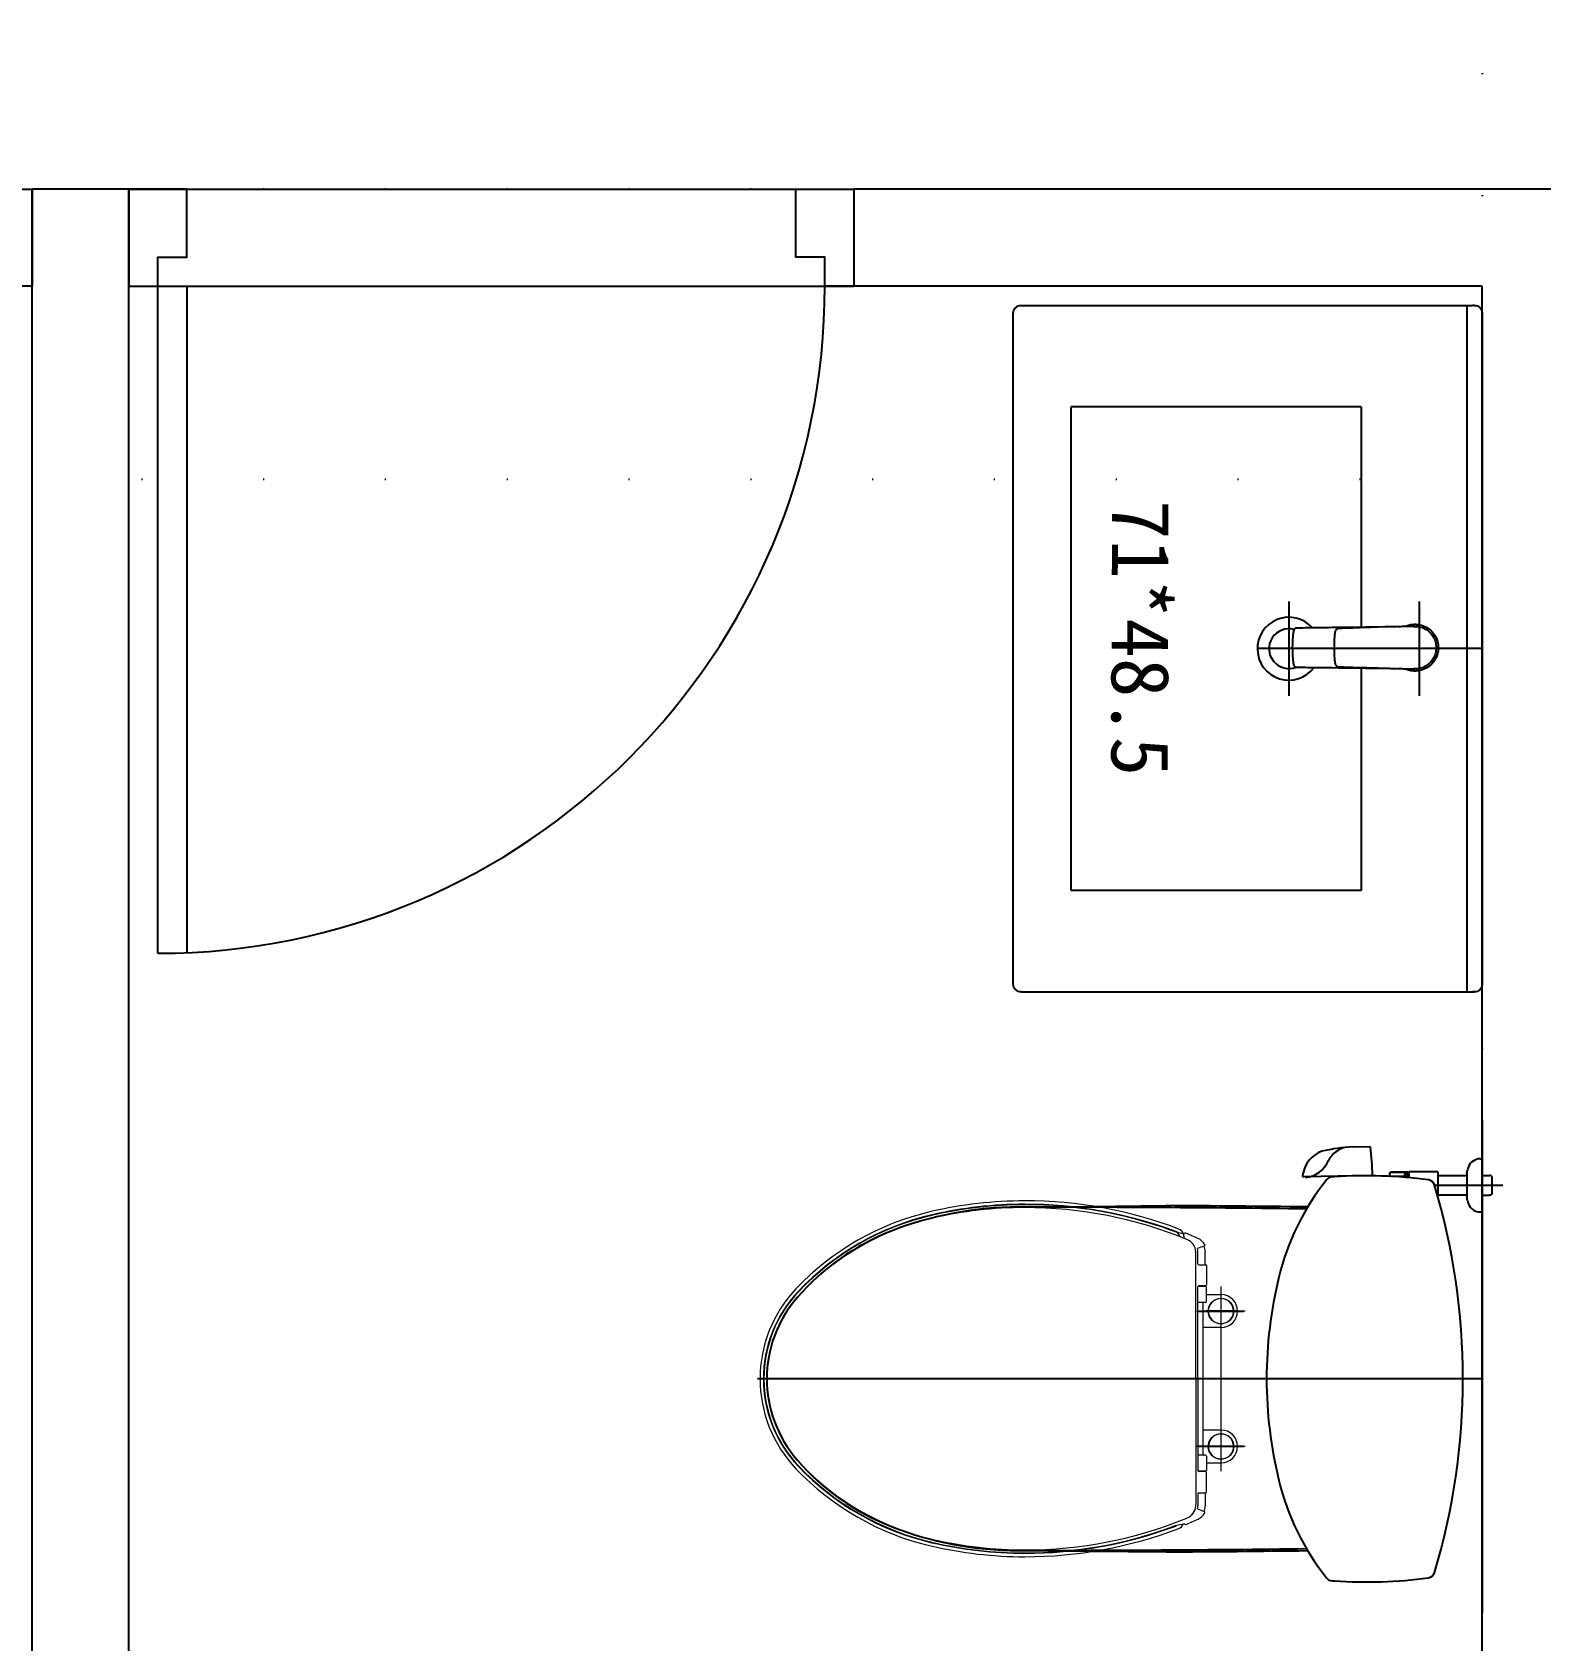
# Model space of a CAD drawing. Header units: millimetres. Extents: x 98197 to 106565, y 53890 to 60222.
# Drawn here: x 103385.4 to 103541.4, y 56485.5 to 56651.8 of the extents above; entities that cross this region are included whole.
import ezdxf

# ---------------------------------------------------------------- set-up
doc = ezdxf.new("R2010")
doc.units = ezdxf.units.MM
doc.header["$LTSCALE"] = 50
doc.header["$MEASUREMENT"] = 0
doc.linetypes.add('DASH_CENTER', pattern=[14, 11, -1, 1, -1])
doc.linetypes.add('DOT', pattern=[0.25, 0, -0.25])
doc.layers.get('0').update_dxf_attribs({"color": 8, "linetype": 'CONTINUOUS'})
doc.layers.add('00', color=7, linetype='DOT')
doc.styles.get("Standard").update_dxf_attribs({"font": 'romanc', "bigfont": 'CHINA.SHX'})

# ---------------------------------------------------------------- blocks, each defined once
blk = doc.blocks.new('*U37', base_point=(71322.47, 1628.82))
for p, q in [((71353.97, 1633.82), (71353.97, 1702.82)), ((71356.97, 1702.82), (71356.97, 1633.82)), ((71284.97, 1623.82), (71284.97, 1633.82)), ((71353.97, 1633.82), (71284.97, 1633.82)), ((71356.97, 1633.82), (71353.97, 1633.82)), ((71359.97, 1633.82), (71356.97, 1633.82)), ((71359.97, 1623.82), (71359.97, 1633.82)), ((71359.97, 1623.82), (71284.97, 1623.82))]:
    blk.add_line(p, q)
for points in [[(71284.97, 1633.82), (71287.97, 1633.82), (71287.97, 1630.82), (71290.97, 1630.82), (71290.97, 1623.82), (71284.97, 1623.82)], [(71359.97, 1633.82), (71356.97, 1633.82), (71356.97, 1630.82), (71353.97, 1630.82), (71353.97, 1623.82), (71359.97, 1623.82)]]:
    blk.add_lwpolyline(points)
blk.add_arc((71356.97, 1633.82), 69, 90, 180)
blk = doc.blocks.new('*U39', base_point=(71414.97, 1628.82))
for p, q in [((71372.97, 1717.82), (71372.97, 1633.82)), ((71375.97, 1633.82), (71375.97, 1717.82)), ((71369.97, 1623.82), (71369.97, 1633.82)), ((71372.97, 1633.82), (71375.97, 1633.82)), ((71459.97, 1623.82), (71459.97, 1633.82))]:
    blk.add_line(p, q)
for points in [[(71369.97, 1633.82), (71372.97, 1633.82), (71372.97, 1630.82), (71375.97, 1630.82), (71375.97, 1623.82), (71369.97, 1623.82)], [(71459.97, 1633.82), (71456.97, 1633.82), (71456.97, 1630.82), (71453.97, 1630.82), (71453.97, 1623.82), (71459.97, 1623.82)]]:
    blk.add_lwpolyline(points)
blk.add_arc((71372.97, 1633.82), 84, 0, 90)

msp = doc.modelspace()

# ---------------------------------------------------------------- linework, layer by layer
for p, q in [((103385.357, 56370.566), (103385.357, 56635.566)), ((103395.357, 56635.566), (103385.357, 56635.566)), ((103395.357, 56370.566), (103395.357, 56635.566)), ((103545.357, 56635.566), (103470.357, 56635.566)), ((103535.357, 56625.566), (103470.357, 56625.566)), ((103535.357, 56370.566), (103535.357, 56625.566)), ((103535.357, 56622.766), (103535.357, 56553.366)), ((103515.357, 56592.958), (103515.357, 56583.174)), ((103528.858, 56592.958), (103528.858, 56583.174)), ((103515.883, 56590.003), (103515.848, 56589.922)), ((103515.933, 56590.071), (103515.883, 56590.003)), ((103515.945, 56590.084), (103515.933, 56590.071)), ((103516.023, 56590.142), (103515.945, 56590.084)), ((103516.099, 56590.173), (103516.023, 56590.142)), ((103516.152, 56590.183), (103516.099, 56590.173)), ((103516.185, 56590.185), (103516.152, 56590.183)), ((103516.276, 56590.192), (103516.185, 56590.185)), ((103516.305, 56590.192), (103516.276, 56590.192)), ((103516.549, 56590.197), (103516.305, 56590.192)), ((103516.793, 56590.201), (103516.549, 56590.197)), ((103517.037, 56590.205), (103516.793, 56590.201)), ((103517.335, 56590.211), (103517.037, 56590.205)), ((103517.376, 56590.211), (103517.335, 56590.211)), ((103517.53, 56590.213), (103517.376, 56590.211)), ((103517.689, 56590.214), (103517.53, 56590.213)), ((103517.871, 56590.216), (103517.689, 56590.214)), ((103518.058, 56590.217), (103517.871, 56590.216)), ((103518.25, 56590.219), (103518.058, 56590.217)), ((103518.446, 56590.221), (103518.25, 56590.219)), ((103518.668, 56590.224), (103518.446, 56590.221)), ((103518.894, 56590.227), (103518.668, 56590.224)), ((103519.171, 56590.23), (103518.894, 56590.227)), ((103519.449, 56590.233), (103519.171, 56590.23)), ((103519.821, 56590.238), (103519.449, 56590.233)), ((103520.546, 56590.247), (103519.821, 56590.238)), ((103520.205, 56589.978), (103520.167, 56589.907)), ((103520.255, 56590.038), (103520.205, 56589.978)), ((103520.32, 56590.088), (103520.255, 56590.038)), ((103520.33, 56590.095), (103520.32, 56590.088)), ((103520.405, 56590.131), (103520.33, 56590.095)), ((103520.458, 56590.145), (103520.405, 56590.131)), ((103520.563, 56590.157), (103520.458, 56590.145)), ((103522.323, 56590.27), (103520.546, 56590.247)), ((103520.605, 56590.159), (103520.563, 56590.157)), ((103520.831, 56590.166), (103520.605, 56590.159)), ((103521.06, 56590.174), (103520.831, 56590.166)), ((103521.29, 56590.181), (103521.06, 56590.174)), ((103521.523, 56590.188), (103521.29, 56590.181)), ((103521.757, 56590.195), (103521.523, 56590.188)), ((103521.992, 56590.202), (103521.757, 56590.195)), ((103522.464, 56590.215), (103521.992, 56590.202)), ((103523.296, 56590.282), (103522.323, 56590.27)), ((103522.779, 56590.224), (103522.464, 56590.215)), ((103523.411, 56590.242), (103522.779, 56590.224)), ((103523.791, 56590.289), (103523.296, 56590.282)), ((103523.807, 56590.253), (103523.411, 56590.242)), ((103524.534, 56590.298), (103523.791, 56590.289)), ((103524.598, 56590.274), (103523.807, 56590.253)), ((103525.32, 56590.309), (103524.534, 56590.298)), ((103525.786, 56590.307), (103524.598, 56590.274)), ((103525.893, 56590.317), (103525.32, 56590.309)), ((103526.292, 56590.321), (103525.786, 56590.307)), ((103526.197, 56590.321), (103525.893, 56590.317)), ((103526.449, 56590.325), (103526.197, 56590.321)), ((103526.449, 56590.325), (103526.197, 56590.321)), ((103526.419, 56590.324), (103526.292, 56590.321)), ((103528.055, 56590.369), (103526.419, 56590.324)), ((103528.055, 56590.369), (103526.599, 56590.329)), ((103526.771, 56590.334), (103526.599, 56590.329)), ((103526.923, 56590.338), (103526.771, 56590.334)), ((103527.07, 56590.342), (103526.923, 56590.338)), ((103527.205, 56590.346), (103527.07, 56590.342)), ((103527.335, 56590.35), (103527.205, 56590.346)), ((103527.461, 56590.353), (103527.335, 56590.35)), ((103527.645, 56590.442), (103527.433, 56590.352)), ((103527.581, 56590.356), (103527.461, 56590.353)), ((103527.765, 56590.361), (103527.581, 56590.356)), ((103527.973, 56590.53), (103527.645, 56590.442)), ((103527.929, 56590.366), (103527.765, 56590.361)), ((103528.079, 56590.37), (103527.968, 56590.367)), ((103528.295, 56590.57), (103527.973, 56590.53)), ((103528.295, 56590.57), (103527.973, 56590.53)), ((103528.186, 56590.372), (103528.079, 56590.37)), ((103528.226, 56590.373), (103528.186, 56590.372)), ((103528.289, 56590.373), (103528.186, 56590.372)), ((103528.233, 56590.373), (103528.186, 56590.372)), ((103528.293, 56590.374), (103528.219, 56590.373)), ((103528.233, 56590.373), (103528.219, 56590.373)), ((103528.289, 56590.373), (103528.226, 56590.373)), ((103528.32, 56590.374), (103528.275, 56590.373)), ((103528.275, 56590.373), (103528.343, 56590.373)), ((103528.293, 56590.374), (103528.345, 56590.373)), ((103528.293, 56590.374), (103528.391, 56590.372)), ((103528.293, 56590.374), (103528.343, 56590.373)), ((103528.516, 56590.572), (103528.295, 56590.57)), ((103528.32, 56590.374), (103528.352, 56590.373)), ((103528.331, 56590.374), (103528.326, 56590.374)), ((103528.331, 56590.374), (103528.358, 56590.373)), ((103528.343, 56590.373), (103528.335, 56590.373)), ((103528.34, 56590.373), (103528.352, 56590.373)), ((103528.343, 56590.373), (103528.377, 56590.373)), ((103528.345, 56590.373), (103528.391, 56590.372)), ((103528.345, 56590.373), (103528.377, 56590.373)), ((103528.345, 56590.373), (103528.377, 56590.373)), ((103528.362, 56590.373), (103528.384, 56590.373)), ((103528.4, 56590.374), (103528.369, 56590.373)), ((103528.384, 56590.373), (103528.394, 56590.373)), ((103528.394, 56590.373), (103528.384, 56590.373)), ((103528.394, 56590.373), (103528.437, 56590.372)), ((103528.394, 56590.373), (103528.417, 56590.372)), ((103528.4, 56590.374), (103528.425, 56590.374)), ((103528.425, 56590.374), (103528.603, 56590.365)), ((103528.437, 56590.372), (103528.474, 56590.37)), ((103528.474, 56590.37), (103528.574, 56590.364)), ((103528.516, 56590.572), (103528.556, 56590.57)), ((103528.533, 56590.366), (103528.574, 56590.364)), ((103528.556, 56590.57), (103528.724, 56590.555)), ((103528.603, 56590.365), (103528.701, 56590.354)), ((103528.701, 56590.354), (103528.8, 56590.34)), ((103528.724, 56590.555), (103528.895, 56590.527)), ((103528.8, 56590.34), (103528.897, 56590.321)), ((103528.895, 56590.527), (103529.067, 56590.486)), ((103528.895, 56590.527), (103529.067, 56590.486)), ((103528.897, 56590.321), (103528.994, 56590.297)), ((103528.994, 56590.297), (103529.124, 56590.258)), ((103529.067, 56590.486), (103529.238, 56590.431)), ((103529.067, 56590.486), (103529.238, 56590.431)), ((103529.124, 56590.258), (103529.251, 56590.209)), ((103529.238, 56590.431), (103529.408, 56590.362)), ((103529.251, 56590.209), (103529.375, 56590.153)), ((103529.375, 56590.153), (103529.497, 56590.089)), ((103529.408, 56590.362), (103529.574, 56590.279)), ((103529.497, 56590.089), (103529.619, 56590.013)), ((103529.574, 56590.279), (103529.736, 56590.182)), ((103529.619, 56590.013), (103529.737, 56589.929)), ((103529.736, 56590.182), (103529.89, 56590.072)), ((103529.89, 56590.072), (103530.036, 56589.949)), ((103515.726, 56588.565), (103515.72, 56588.172)), ((103515.744, 56588.958), (103515.726, 56588.565)), ((103515.773, 56589.351), (103515.744, 56588.958)), ((103515.814, 56589.742), (103515.773, 56589.351)), ((103515.832, 56589.863), (103515.814, 56589.742)), ((103515.848, 56589.922), (103515.832, 56589.863)), ((103520.041, 56588.567), (103520.036, 56588.172)), ((103520.041, 56588.567), (103520.036, 56588.172)), ((103520.058, 56588.962), (103520.041, 56588.567)), ((103520.088, 56589.356), (103520.058, 56588.962)), ((103520.131, 56589.749), (103520.088, 56589.356)), ((103520.15, 56589.856), (103520.131, 56589.749)), ((103520.167, 56589.907), (103520.15, 56589.856)), ((103529.737, 56589.929), (103529.85, 56589.836)), ((103529.85, 56589.836), (103529.958, 56589.735)), ((103529.958, 56589.735), (103530.091, 56589.589)), ((103530.036, 56589.949), (103530.172, 56589.815)), ((103530.091, 56589.589), (103530.212, 56589.429)), ((103530.172, 56589.815), (103530.334, 56589.622)), ((103530.212, 56589.429), (103530.318, 56589.259)), ((103530.318, 56589.259), (103530.382, 56589.135)), ((103530.334, 56589.622), (103530.475, 56589.414)), ((103530.382, 56589.135), (103530.439, 56589.007)), ((103530.439, 56589.007), (103530.487, 56588.877)), ((103530.475, 56589.414), (103530.625, 56589.121)), ((103530.487, 56588.877), (103530.527, 56588.743)), ((103530.527, 56588.743), (103530.558, 56588.608)), ((103530.558, 56588.608), (103530.581, 56588.472)), ((103530.581, 56588.472), (103530.596, 56588.336)), ((103530.596, 56588.336), (103530.602, 56588.172)), ((103530.625, 56589.121), (103530.732, 56588.818)), ((103530.732, 56588.818), (103530.799, 56588.491)), ((103530.799, 56588.491), (103530.82, 56588.172)), ((103535.357, 56588.066), (103512.107, 56588.066)), ((103515.72, 56588.172), (103515.726, 56587.778)), ((103515.726, 56587.778), (103515.744, 56587.385)), ((103515.744, 56587.385), (103515.773, 56586.992)), ((103515.773, 56586.992), (103515.814, 56586.601)), ((103520.036, 56588.172), (103520.041, 56587.776)), ((103520.036, 56588.172), (103520.041, 56587.776)), ((103520.041, 56587.776), (103520.058, 56587.381)), ((103520.058, 56587.381), (103520.088, 56586.987)), ((103520.088, 56586.987), (103520.131, 56586.594)), ((103530.091, 56586.755), (103529.958, 56586.608)), ((103530.212, 56586.914), (103530.091, 56586.755)), ((103530.334, 56586.721), (103530.115, 56586.46)), ((103530.318, 56587.084), (103530.212, 56586.914)), ((103530.382, 56587.208), (103530.318, 56587.084)), ((103530.475, 56586.929), (103530.334, 56586.721)), ((103530.439, 56587.336), (103530.382, 56587.208)), ((103530.487, 56587.467), (103530.439, 56587.336)), ((103530.625, 56587.222), (103530.475, 56586.929)), ((103530.527, 56587.6), (103530.487, 56587.467)), ((103530.558, 56587.735), (103530.527, 56587.6)), ((103530.581, 56587.871), (103530.558, 56587.735)), ((103530.596, 56588.007), (103530.581, 56587.871)), ((103530.602, 56588.172), (103530.596, 56588.007)), ((103530.732, 56587.525), (103530.625, 56587.222)), ((103530.799, 56587.853), (103530.732, 56587.525)), ((103530.82, 56588.172), (103530.799, 56587.853)), ((103515.814, 56586.601), (103515.832, 56586.48)), ((103515.832, 56586.48), (103515.848, 56586.421)), ((103515.848, 56586.421), (103515.883, 56586.34)), ((103515.883, 56586.34), (103515.933, 56586.272)), ((103515.933, 56586.272), (103515.945, 56586.259)), ((103515.945, 56586.259), (103516.023, 56586.201)), ((103516.023, 56586.201), (103516.099, 56586.171)), ((103516.099, 56586.171), (103516.152, 56586.161)), ((103516.152, 56586.161), (103516.185, 56586.158)), ((103516.185, 56586.158), (103516.276, 56586.151)), ((103516.276, 56586.151), (103516.305, 56586.151)), ((103516.305, 56586.151), (103516.549, 56586.147)), ((103516.549, 56586.147), (103516.793, 56586.142)), ((103516.793, 56586.142), (103517.037, 56586.138)), ((103517.037, 56586.138), (103517.335, 56586.133)), ((103517.335, 56586.133), (103517.376, 56586.132)), ((103517.376, 56586.132), (103517.53, 56586.131)), ((103517.53, 56586.131), (103517.689, 56586.129)), ((103517.689, 56586.129), (103517.871, 56586.128)), ((103517.871, 56586.128), (103518.058, 56586.126)), ((103518.058, 56586.126), (103518.25, 56586.124)), ((103518.25, 56586.124), (103518.446, 56586.122)), ((103518.446, 56586.122), (103518.668, 56586.119)), ((103518.668, 56586.119), (103518.894, 56586.117)), ((103518.894, 56586.117), (103519.171, 56586.113)), ((103519.171, 56586.113), (103519.449, 56586.11)), ((103519.449, 56586.11), (103519.821, 56586.105)), ((103519.821, 56586.105), (103520.546, 56586.096)), ((103520.131, 56586.594), (103520.15, 56586.487)), ((103520.15, 56586.487), (103520.167, 56586.436)), ((103520.167, 56586.436), (103520.205, 56586.366)), ((103520.205, 56586.366), (103520.255, 56586.305)), ((103520.255, 56586.305), (103520.32, 56586.255)), ((103520.32, 56586.255), (103520.33, 56586.248)), ((103520.33, 56586.248), (103520.405, 56586.213)), ((103520.405, 56586.213), (103520.458, 56586.199)), ((103520.458, 56586.199), (103520.563, 56586.186)), ((103520.546, 56586.096), (103522.323, 56586.073)), ((103520.563, 56586.186), (103520.605, 56586.184)), ((103520.605, 56586.184), (103520.831, 56586.177)), ((103520.831, 56586.177), (103521.06, 56586.17)), ((103521.06, 56586.17), (103521.29, 56586.162)), ((103521.29, 56586.162), (103521.523, 56586.155)), ((103521.523, 56586.155), (103521.757, 56586.148)), ((103521.757, 56586.148), (103521.992, 56586.141)), ((103521.992, 56586.141), (103522.464, 56586.128)), ((103522.323, 56586.073), (103523.296, 56586.061)), ((103522.464, 56586.128), (103522.779, 56586.119)), ((103522.779, 56586.119), (103523.411, 56586.102)), ((103523.296, 56586.061), (103523.791, 56586.054)), ((103523.411, 56586.102), (103523.807, 56586.091)), ((103523.791, 56586.054), (103524.534, 56586.045)), ((103523.807, 56586.091), (103524.598, 56586.069)), ((103524.534, 56586.045), (103525.32, 56586.035)), ((103524.598, 56586.069), (103525.786, 56586.036)), ((103525.32, 56586.035), (103525.893, 56586.027)), ((103525.786, 56586.036), (103526.292, 56586.023)), ((103525.893, 56586.027), (103526.197, 56586.022)), ((103526.197, 56586.022), (103526.449, 56586.018)), ((103526.197, 56586.022), (103526.449, 56586.018)), ((103526.292, 56586.023), (103526.419, 56586.019)), ((103526.419, 56586.019), (103528.055, 56585.974)), ((103526.599, 56586.014), (103526.771, 56586.009)), ((103526.599, 56586.014), (103528.055, 56585.974)), ((103526.771, 56586.009), (103526.923, 56586.005)), ((103526.923, 56586.005), (103527.07, 56586.001)), ((103527.07, 56586.001), (103527.205, 56585.997)), ((103527.205, 56585.997), (103527.335, 56585.994)), ((103527.335, 56585.994), (103527.461, 56585.99)), ((103527.433, 56585.991), (103527.645, 56585.901)), ((103527.461, 56585.99), (103527.581, 56585.987)), ((103527.581, 56585.987), (103527.765, 56585.982)), ((103527.645, 56585.901), (103527.973, 56585.813)), ((103527.765, 56585.982), (103527.929, 56585.977)), ((103527.968, 56585.976), (103528.079, 56585.973)), ((103527.968, 56585.976), (103528.077, 56585.973)), ((103527.973, 56585.813), (103528.295, 56585.774)), ((103528.019, 56585.975), (103528.066, 56585.972)), ((103528.066, 56585.972), (103528.129, 56585.968)), ((103528.079, 56585.973), (103528.186, 56585.971)), ((103528.129, 56585.968), (103528.181, 56585.964)), ((103528.181, 56585.964), (103528.223, 56585.96)), ((103528.186, 56585.971), (103528.289, 56585.97)), ((103528.186, 56585.971), (103528.226, 56585.97)), ((103528.186, 56585.971), (103528.233, 56585.97)), ((103528.219, 56585.97), (103528.233, 56585.97)), ((103528.219, 56585.97), (103528.293, 56585.97)), ((103528.226, 56585.97), (103528.289, 56585.97)), ((103528.275, 56585.97), (103528.32, 56585.97)), ((103528.343, 56585.97), (103528.275, 56585.97)), ((103528.391, 56585.971), (103528.293, 56585.97)), ((103528.343, 56585.97), (103528.293, 56585.97)), ((103528.345, 56585.97), (103528.293, 56585.97)), ((103528.295, 56585.774), (103528.516, 56585.772)), ((103528.352, 56585.97), (103528.32, 56585.97)), ((103528.326, 56585.97), (103528.331, 56585.97)), ((103528.358, 56585.97), (103528.331, 56585.97)), ((103528.335, 56585.97), (103528.343, 56585.97)), ((103528.352, 56585.97), (103528.34, 56585.97)), ((103528.377, 56585.97), (103528.343, 56585.97)), ((103528.391, 56585.971), (103528.345, 56585.97)), ((103528.377, 56585.97), (103528.345, 56585.97)), ((103528.377, 56585.97), (103528.345, 56585.97)), ((103528.384, 56585.97), (103528.362, 56585.97)), ((103528.369, 56585.97), (103528.4, 56585.969)), ((103528.394, 56585.97), (103528.384, 56585.97)), ((103528.384, 56585.97), (103528.394, 56585.97)), ((103528.417, 56585.971), (103528.394, 56585.97)), ((103528.437, 56585.971), (103528.394, 56585.97)), ((103528.425, 56585.97), (103528.4, 56585.969)), ((103528.603, 56585.978), (103528.425, 56585.97)), ((103528.474, 56585.973), (103528.437, 56585.971)), ((103528.574, 56585.979), (103528.474, 56585.973)), ((103528.556, 56585.774), (103528.516, 56585.772)), ((103528.574, 56585.979), (103528.533, 56585.977)), ((103528.724, 56585.789), (103528.556, 56585.774)), ((103528.701, 56585.989), (103528.603, 56585.978)), ((103528.8, 56586.003), (103528.701, 56585.989)), ((103528.895, 56585.816), (103528.724, 56585.789)), ((103528.897, 56586.023), (103528.8, 56586.003)), ((103529.067, 56585.857), (103528.895, 56585.816)), ((103529.067, 56585.857), (103528.895, 56585.816)), ((103528.994, 56586.046), (103528.897, 56586.023)), ((103529.124, 56586.086), (103528.994, 56586.046)), ((103529.238, 56585.912), (103529.067, 56585.857)), ((103529.238, 56585.912), (103529.067, 56585.857)), ((103529.251, 56586.134), (103529.124, 56586.086)), ((103529.408, 56585.981), (103529.238, 56585.912)), ((103529.375, 56586.19), (103529.251, 56586.134)), ((103529.497, 56586.255), (103529.375, 56586.19)), ((103529.574, 56586.064), (103529.408, 56585.981)), ((103529.619, 56586.33), (103529.497, 56586.255)), ((103529.736, 56586.161), (103529.574, 56586.064)), ((103529.737, 56586.414), (103529.619, 56586.33)), ((103529.89, 56586.271), (103529.736, 56586.161)), ((103529.85, 56586.507), (103529.737, 56586.414)), ((103529.958, 56586.608), (103529.85, 56586.507)), ((103530.115, 56586.46), (103529.89, 56586.271)), ((103535.357, 56539.279), (103535.357, 56488.299)), ((103521.998, 56536.541), (103523.753, 56536.576)), ((103535.157, 56535.316), (103535.357, 56535.316)), ((103535.357, 56529.816), (103535.357, 56535.316)), ((103516.813, 56533.492), (103516.835, 56533.824)), ((103524.007, 56533.581), (103516.863, 56533.439)), ((103525.774, 56533.766), (103525.774, 56533.494)), ((103527.654, 56533.926), (103525.934, 56533.926)), ((103527.494, 56533.892), (103525.934, 56533.892)), ((103527.494, 56533.493), (103525.934, 56533.493)), ((103527.347, 56533.685), (103527.294, 56533.571)), ((103527.294, 56533.571), (103527.323, 56533.523)), ((103527.323, 56533.523), (103527.413, 56533.497)), ((103527.509, 56533.867), (103527.347, 56533.685)), ((103527.534, 56533.852), (103527.534, 56533.533)), ((103527.694, 56533.886), (103527.694, 56533.363)), ((103527.694, 56533.446), (103527.742, 56533.446)), ((103530.758, 56533.966), (103527.758, 56533.966)), ((103527.758, 56533.966), (103527.758, 56533.358)), ((103527.758, 56533.358), (103527.758, 56533.846)), ((103530.758, 56533.966), (103530.758, 56531.457)), ((103533.758, 56533.566), (103530.758, 56533.566)), ((103533.758, 56533.596), (103533.757, 56531.536)), ((103533.758, 56533.766), (103533.758, 56533.596)), ((103533.762, 56533.808), (103533.848, 56534.169)), ((103535.357, 56533.596), (103536.127, 56533.596)), ((103536.238, 56533.593), (103536.127, 56533.596)), ((103536.357, 56533.473), (103536.238, 56533.593)), ((103536.357, 56533.473), (103536.357, 56531.66)), ((103537.498, 56532.566), (103530.437, 56532.566)), ((103533.758, 56531.566), (103530.758, 56531.566)), ((103533.757, 56531.536), (103533.757, 56531.367)), ((103533.848, 56530.963), (103533.762, 56531.325)), ((103535.357, 56531.536), (103536.125, 56531.536)), ((103536.238, 56531.54), (103536.125, 56531.536)), ((103536.357, 56531.66), (103536.238, 56531.54)), ((103535.157, 56529.816), (103535.357, 56529.832)), ((103460.657, 56512.566), (103460.657, 56512.466))]:
    msp.add_line(p, q)
at = {"ltscale": 0.1}
for p, q in [((103487.657, 56623.566), (103534.357, 56623.566)), ((103533.757, 56623.566), (103533.757, 56552.566)), ((103534.557, 56623.566), (103534.357, 56623.566)), ((103486.857, 56553.366), (103486.857, 56622.766)), ((103492.857, 56563.066), (103492.857, 56613.066)), ((103522.857, 56613.066), (103492.857, 56613.066)), ((103522.857, 56613.066), (103522.857, 56590.226)), ((103522.857, 56586.117), (103522.857, 56563.066)), ((103522.857, 56563.066), (103492.857, 56563.066)), ((103487.657, 56552.566), (103534.357, 56552.566)), ((103534.357, 56552.566), (103534.557, 56552.566)), ((103534.557, 56552.566), (103534.357, 56552.566))]:
    msp.add_line(p, q, dxfattribs=at)
at = {"ltscale": 50}
for p, q in [((103487.358, 56530.316), (103494.82, 56530.391)), ((103487.358, 56494.816), (103494.82, 56494.742))]:
    msp.add_line(p, q, dxfattribs=at)
at = {"linetype": 'Continuous'}
for p, q in [((103494.82, 56530.391), (103502.657, 56530.469)), ((103494.82, 56494.742), (103502.657, 56494.664))]:
    msp.add_line(p, q, dxfattribs=at)
at = {"lineweight": 13}
for p, q in [((103504.503, 56527.303), (103504.503, 56527.099)), ((103505.753, 56512.566), (103505.753, 56525.582)), ((103505.961, 56524.466), (103505.961, 56525.719)), ((103506.706, 56524.466), (103506.706, 56525.719)), ((103506.061, 56524.366), (103506.733, 56524.366)), ((103506.733, 56524.366), (103506.753, 56524.366)), ((103506.853, 56524.266), (103506.853, 56522.266)), ((103505.961, 56512.566), (103505.961, 56522.069)), ((103506.753, 56522.116), (103505.975, 56522.116)), ((103506.753, 56522.166), (103506.061, 56522.166)), ((103506.853, 56521.316), (103506.853, 56522.016)), ((103506.707, 56520.466), (103505.961, 56520.466)), ((103506.476, 56520.366), (103506.476, 56517.916)), ((103506.707, 56520.466), (103506.576, 56520.466)), ((103506.753, 56520.466), (103506.707, 56520.466)), ((103506.853, 56520.566), (103506.853, 56521.316)), ((103506.853, 56521.266), (103508.353, 56521.266)), ((103506.476, 56517.916), (103506.476, 56507.216)), ((103508.353, 56517.866), (103506.476, 56517.866)), ((103505.753, 56512.566), (103505.753, 56499.551)), ((103505.961, 56512.566), (103505.961, 56503.064)), ((103508.353, 56507.266), (103506.476, 56507.266)), ((103506.476, 56507.216), (103506.476, 56504.766)), ((103506.707, 56504.666), (103505.961, 56504.666)), ((103506.707, 56504.666), (103506.576, 56504.666)), ((103506.753, 56504.666), (103506.707, 56504.666)), ((103506.853, 56504.566), (103506.853, 56503.816)), ((103506.853, 56503.866), (103508.353, 56503.866)), ((103506.853, 56503.816), (103506.853, 56503.116)), ((103506.753, 56503.016), (103505.975, 56503.016)), ((103506.753, 56502.966), (103506.061, 56502.966)), ((103506.853, 56500.866), (103506.853, 56502.866)), ((103505.961, 56500.666), (103505.961, 56499.414)), ((103506.061, 56500.766), (103506.733, 56500.766)), ((103506.706, 56500.666), (103506.706, 56499.414)), ((103506.733, 56500.766), (103506.753, 56500.766))]:
    msp.add_line(p, q, dxfattribs=at)
at = {"linetype": 'DASH_CENTER', "lineweight": 13, "ltscale": 5}
for p, q in [((103508.357, 56503.016), (103508.357, 56522.116)), ((103510.857, 56519.566), (103505.857, 56519.566)), ((103510.248, 56519.566), (103506.795, 56519.566)), ((103510.828, 56505.566), (103505.857, 56505.566))]:
    msp.add_line(p, q, dxfattribs=at)
at = {"ltscale": 3}
for p, q in [((103506.057, 56519.566), (103510.657, 56519.566)), ((103509.934, 56519.566), (103506.795, 56519.566)), ((103510.657, 56505.566), (103506.057, 56505.566)), ((103509.998, 56505.566), (103506.805, 56505.566))]:
    msp.add_line(p, q, dxfattribs=at)
at = {"linetype": 'DASH_CENTER', "ltscale": 5}
msp.add_line((103535.357, 56512.566), (103460.395, 56512.566), dxfattribs=at)
at = {"lineweight": 13}
for centre in [(103508.339, 56519.566), (103508.343, 56505.566)]:
    msp.add_circle(centre, 1.32, dxfattribs=at)
at = {"ltscale": 0.1, "extrusion": (0, 0, -1)}
for centre, start, end in [((-103487.657, 56622.766), 0, 90), ((-103534.557, 56622.766), 90, 180), ((-103487.657, 56553.366), 270, 0), ((-103534.557, 56553.366), 180, 270)]:
    msp.add_arc(centre, 0.8, start, end, dxfattribs=at)
for centre, radius, start, end in [((103515.357, 56588.066), 3.25, 41.38229, 323.35472), ((103515.357, 56588.066), 2.05, 74.35392, 292.00246), ((103519.764, 56533.286), 2.978, 109.64366, 169.58565), ((103516.839, 56536.204), 2.822, 274.82577, 337.99469), ((103522.875, 56518.408), 18.154, 92.76764, 103.09033), ((103521.842, 56533.873), 2.705, 101.84314, 151.91498), ((103523.754, 56536.526), 0.05, 6.74216, 91.13897), ((103501.779, 56533.525), 22.228, 0.14301, 7.77446), ((103535.157, 56534.016), 1.3, 90, 159.53843), ((103516.862, 56533.489), 0.05, 176.13897, 271.13897), ((103519.861, 56532.692), 0.75, 93.87543, 141.49007), ((103523.257, 56482.556), 51, 93.56643, 93.87543), ((103523.257, 56482.556), 51, 82.62672, 93.56643), ((103525.934, 56533.766), 0.16, 90, 180), ((103525.934, 56533.732), 0.16, 90, 180), ((103525.934, 56533.333), 0.16, 90, 103.4604), ((103527.494, 56533.852), 0.04, 0, 90), ((103527.494, 56533.533), 0.04, 270, 0), ((103527.654, 56533.886), 0.04, 0, 90), ((103527.742, 56533.486), 0.04, 270, 293.57818), ((103533.938, 56533.766), 0.18, 166.67808, 179.99928), ((103536.31, 56533.586), 2.53, 159.53843, 166.67808), ((103539.776, 56516.845), 26.2, 141.49007, 166.21624), ((103529.706, 56532.391), 0.75, 16.64366, 82.62672), ((103463.357, 56512.556), 70, 0, 16.64366), ((103533.937, 56531.367), 0.18, 179.99928, 193.32192), ((103536.31, 56531.546), 2.53, 193.32192, 200.46157), ((103535.157, 56531.116), 1.3, 200.46157, 270), ((103557.257, 56512.556), 44.2, 166.21624, 180), ((103557.257, 56512.576), 44.2, 180, 193.78376), ((103463.357, 56512.556), 70, 343.35634, 0), ((103540.031, 56508.381), 26.47, 193.84711, 218.3567), ((103519.861, 56492.421), 0.75, 218.50993, 266.12457), ((103523.257, 56542.556), 51, 266.43357, 277.37328), ((103529.706, 56492.722), 0.75, 277.37328, 343.35634), ((103523.257, 56542.556), 51, 266.12457, 266.43357)]:
    msp.add_arc(centre, radius, start, end)
at = {"ltscale": 50}
for centre, radius, start, end in [((103487.358, 56494.316), 36, 89.98303, 111.25428), ((103483.37, 56504.568), 25, 111.25427, 139.03552), ((103474.158, 56512.566), 12.8, 139.03551, 220.96449), ((103483.37, 56520.565), 25, 220.96448, 248.74573), ((103487.358, 56530.816), 36, 248.74572, 270.00002)]:
    msp.add_arc(centre, radius, start, end, dxfattribs=at)
at = {"lineweight": 13}
for centre, radius, start, end in [((103488.053, 56487.966), 43, 90, 103.055), ((103488.053, 56487.966), 42.65, 90, 103.055), ((103488.053, 56487.966), 42.6, 90, 103.055), ((103488.053, 56487.966), 42.3, 90, 103.055), ((103488.053, 56485.966), 45, 69.2634, 90), ((103488.053, 56485.966), 44.65, 69.64862, 90), ((103488.053, 56485.966), 44.6, 70.15121, 90), ((103488.053, 56485.966), 44.3, 67.75891, 90), ((103484.665, 56502.579), 28, 103.055, 136.46429), ((103484.665, 56502.579), 27.65, 103.055, 136.46429), ((103484.665, 56502.579), 27.6, 103.055, 136.46429), ((103484.665, 56502.579), 27.3, 103.055, 136.46429), ((103505.287, 56533.601), 6.056, 249.81353, 262.00981), ((103503.303, 56527.079), 0.8, 56.74561, 69.64862), ((103503.303, 56527.079), 0.8, 13.44646, 56.74561), ((103503.703, 56527.303), 0.8, 22.06861, 69.2634), ((103503.703, 56527.303), 0.8, 22.04937, 22.06861), ((103505.287, 56533.601), 6.056, 262.00981, 262.12238), ((103503.703, 56527.303), 0.8, 0, 22.04937), ((103504.517, 56528.05), 0.453, 262.28928, 282.53917), ((103504.841, 56527.27), 0.407, 119.50951, 123.71843), ((103504.677, 56527.552), 0.0811, 67.5142, 116.25208), ((103487.111, 56484.935), 46.176, 65.89747, 67.59969), ((103504.253, 56525.582), 1.5, 4.7417, 67.75891), ((103505.184, 56525.537), 1.735, 30.74626, 63.14342), ((103504.253, 56525.582), 1.5, 360, 4.7417), ((103508.034, 56521.5), 4.991, 106.81061, 115.01916), ((103504.85, 56525.734), 1.111, 359.23674, 15.01334), ((103506.565, 56526.39), 0.116, 282.99792, 16.92453), ((103505.118, 56525.68), 1.589, 1.40433, 22.0493), ((103506.061, 56524.466), 0.1, 180, 270), ((103506.937, 56524.475), 0.231, 182.05239, 207.96027), ((103506.753, 56524.266), 0.1, 0, 90), ((103474.153, 56512.566), 13.5, 136.46429, 180), ((103506.061, 56522.066), 0.1, 150.00087, 178.71361), ((103506.061, 56522.066), 0.1, 90, 150.00087), ((103506.753, 56522.266), 0.1, 270.00001, 0), ((103506.753, 56522.016), 0.1, 0, 90), ((103474.153, 56512.566), 13.15, 136.46429, 223.53571), ((103474.153, 56512.566), 13.1, 136.46429, 180), ((103474.153, 56512.566), 12.8, 136.46429, 223.53571), ((103506.576, 56520.366), 0.1, 90, 180), ((103506.753, 56520.566), 0.1, 270, 0), ((103508.339, 56519.566), 1.3, 317.20382, 312.79618), ((103508.353, 56519.566), 1.7, 270, 90), ((103474.153, 56512.566), 13.5, 180, 223.53571), ((103474.153, 56512.566), 13.1, 180, 223.53571), ((103508.343, 56505.566), 1.3, 317.20382, 312.79618), ((103508.353, 56505.566), 1.7, 270, 90), ((103484.665, 56522.554), 27.65, 223.53571, 256.945), ((103484.665, 56522.554), 27.6, 223.53571, 256.945), ((103484.665, 56522.554), 27.3, 223.53571, 256.945), ((103506.576, 56504.766), 0.1, 180, 270), ((103506.753, 56504.566), 0.1, 0, 90), ((103484.665, 56522.554), 28, 223.53571, 256.945), ((103506.061, 56503.066), 0.1, 181.28639, 209.99913), ((103506.061, 56503.066), 0.1, 209.99913, 270), ((103506.753, 56503.116), 0.1, 270, 0), ((103506.753, 56502.866), 0.1, 0, 89.99999), ((103506.061, 56500.666), 0.1, 90, 180), ((103506.937, 56500.658), 0.231, 152.03973, 177.94761), ((103506.753, 56500.866), 0.1, 270, 0), ((103504.253, 56499.551), 1.5, 292.24109, 355.2583), ((103504.253, 56499.551), 1.5, 355.2583, 0), ((103504.85, 56499.399), 1.111, 344.98666, 0.76326), ((103508.034, 56503.633), 4.991, 244.98084, 253.18939), ((103505.184, 56499.596), 1.735, 296.85658, 329.25374), ((103505.118, 56499.453), 1.589, 337.9507, 358.59567), ((103506.565, 56498.743), 0.116, 343.07547, 77.00208), ((103488.053, 56539.166), 44.3, 270, 292.24109), ((103488.053, 56539.166), 44.65, 270, 290.35138), ((103488.053, 56539.166), 44.6, 270, 289.84879), ((103488.053, 56539.166), 45, 270, 290.7366), ((103505.287, 56491.532), 6.056, 104.70072, 110.18647), ((103503.303, 56498.054), 0.8, 290.35138, 303.91562), ((103505.287, 56491.532), 6.056, 97.99019, 104.70072), ((103503.703, 56497.83), 0.8, 290.7366, 337.93139), ((103505.287, 56491.532), 6.056, 97.87762, 97.99019), ((103504.517, 56497.082), 0.453, 77.46083, 97.71072), ((103504.841, 56497.862), 0.407, 236.28157, 240.49049), ((103504.677, 56497.581), 0.0811, 243.74792, 292.4858), ((103487.111, 56540.198), 46.176, 292.40031, 294.10253), ((103488.053, 56537.166), 43, 256.945, 270), ((103488.053, 56537.166), 42.65, 256.945, 270), ((103488.053, 56537.166), 42.6, 256.945, 270), ((103488.053, 56537.166), 42.3, 256.945, 270)]:
    msp.add_arc(centre, radius, start, end, dxfattribs=at)
at = {"linetype": 'Continuous'}
for centre, radius, start, end in [((103487.357, 54080.189), 2450.127, 89.302202, 89.999994), ((103487.357, 54080.189), 2450.327, 89.299498, 89.64224), ((103487.357, 58944.944), 2450.127, 270.000004, 270.697719), ((103487.357, 58944.944), 2450.127, 270.185959, 270.697719), ((103487.357, 58944.944), 2450.327, 270.35776, 270.70041), ((103487.357, 58944.944), 2450.327, 270.35776, 270.70041)]:
    msp.add_arc(centre, radius, start, end, dxfattribs=at)
at = {"layer": '00'}
for p, q in [((103535.357, 57025.566), (103535.357, 56425.566)), ((103535.357, 56635.566), (103017.857, 56635.566)), ((103535.357, 56605.566), (103017.857, 56605.566))]:
    msp.add_line(p, q, dxfattribs=at)

# ---------------------------------------------------------------- block references
at = {"rotation": 180}
for name, p in [('*U39', (103340.357, 56630.566)), ('*U37', (103432.857, 56630.566))]:
    msp.add_blockref(name, p, dxfattribs=at)

# ---------------------------------------------------------------- texts
at = {"lineweight": 40, "insert": (103499.984, 56589.147), "char_height": 6, "width": 43.84929, "attachment_point": 5, "rotation": 269.88004}
msp.add_mtext('{\\fDFKai-SB|b0|i0|c136|p65;\\C5;71*48.5}', dxfattribs=at)

doc.saveas('drawing.dxf')
